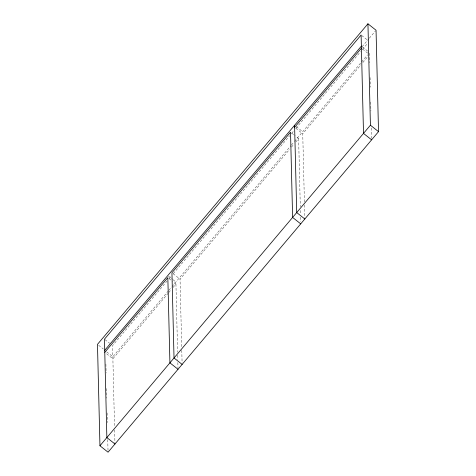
<?xml version="1.0" encoding="UTF-8"?>
<svg xmlns="http://www.w3.org/2000/svg" width="476" height="476" viewBox="0 0 476 476"><rect width="100%" height="100%" fill="white"/><g stroke="black" fill="none" stroke-linecap="round" stroke-linejoin="round"><path stroke-width="0.36" stroke-dasharray="2.38 1.78" d="M362.141 46.713L368.852 38.758M369.334 38.193L375.564 30.803M167.147 280.929L112.562 345.624L114.549 426.966M169.063 278.656L171.461 275.818M173.371 273.551L289.723 135.648M291.639 133.381L294.037 130.543M295.953 128.276L360.588 51.664M362.504 49.391L367.775 43.149M168.379 290.895L112.836 356.726L106.469 351.669M168.855 290.33L171.592 287.087M172.068 286.522L290.955 145.62M291.431 145.055L294.079 141.919M294.555 141.354L367.573 54.811M168.296 293.109L112.883 358.779L105.94 353.263M168.772 292.538L171.164 289.711M173.074 287.445L175.941 284.047L173.044 281.75M181.695 346.629L180.047 279.18L289.551 149.399M291.461 147.132L293.853 144.299M295.763 142.032L298.636 138.629L295.739 136.332M304.408 201.949L302.742 133.768L360.945 64.784M362.849 62.523L367.621 56.87M361.683 35.474L367.472 40.067M362.533 47.035L367.746 51.176M362.587 49.093L367.793 53.229M296.322 126.658L302.688 131.715M295.792 128.252L302.742 133.768M291.687 133.119L295.162 135.874M173.097 273.67L180.047 279.18M168.367 276.02L172.413 279.239M172.996 279.698L175.888 281.994M168.992 278.531L172.467 281.292M105.041 339.644L109.67 343.321M98.633 345.273L103.262 348.95M369.495 53.235L369.727 62.761M370.09 77.582L370.328 87.215M370.691 102.037L370.911 110.985M371.322 127.979L371.577 138.355M304.479 204.918L304.789 217.514M298.636 138.629L300.302 206.816M300.392 210.523L300.463 213.486M300.552 217.193L300.665 221.637M181.784 350.33L182.094 362.932M175.941 284.047L177.607 352.234M177.679 355.197L177.786 359.648M177.857 362.611L177.988 367.799M114.627 429.929L114.948 443.269M105.904 364.11L106.124 372.994M106.505 388.541L106.737 398.162M107.1 412.966L107.332 422.593M107.749 439.616L108.022 450.718"/><path stroke-width="0.71" d="M367.942 23.8L97.479 344.35L99.954 445.768L108.058 452.2L378.521 131.65L376.046 30.232L367.942 23.8L370.417 125.212L99.954 445.768M104.732 350.288L361.379 46.118M104.779 352.347L167.838 277.615L169.92 362.849L178.024 369.281M294.638 127.33L361.427 48.171M370.417 125.212L378.521 131.65M371.613 139.837L363.509 133.405L361.105 35.016L104.458 339.186L106.862 437.575L114.966 444.013M304.824 218.996L296.721 212.564L294.584 125.277M300.719 223.863L292.615 217.431L290.533 132.197L171.943 272.748L174.026 357.982L182.13 364.414"/></g></svg>
